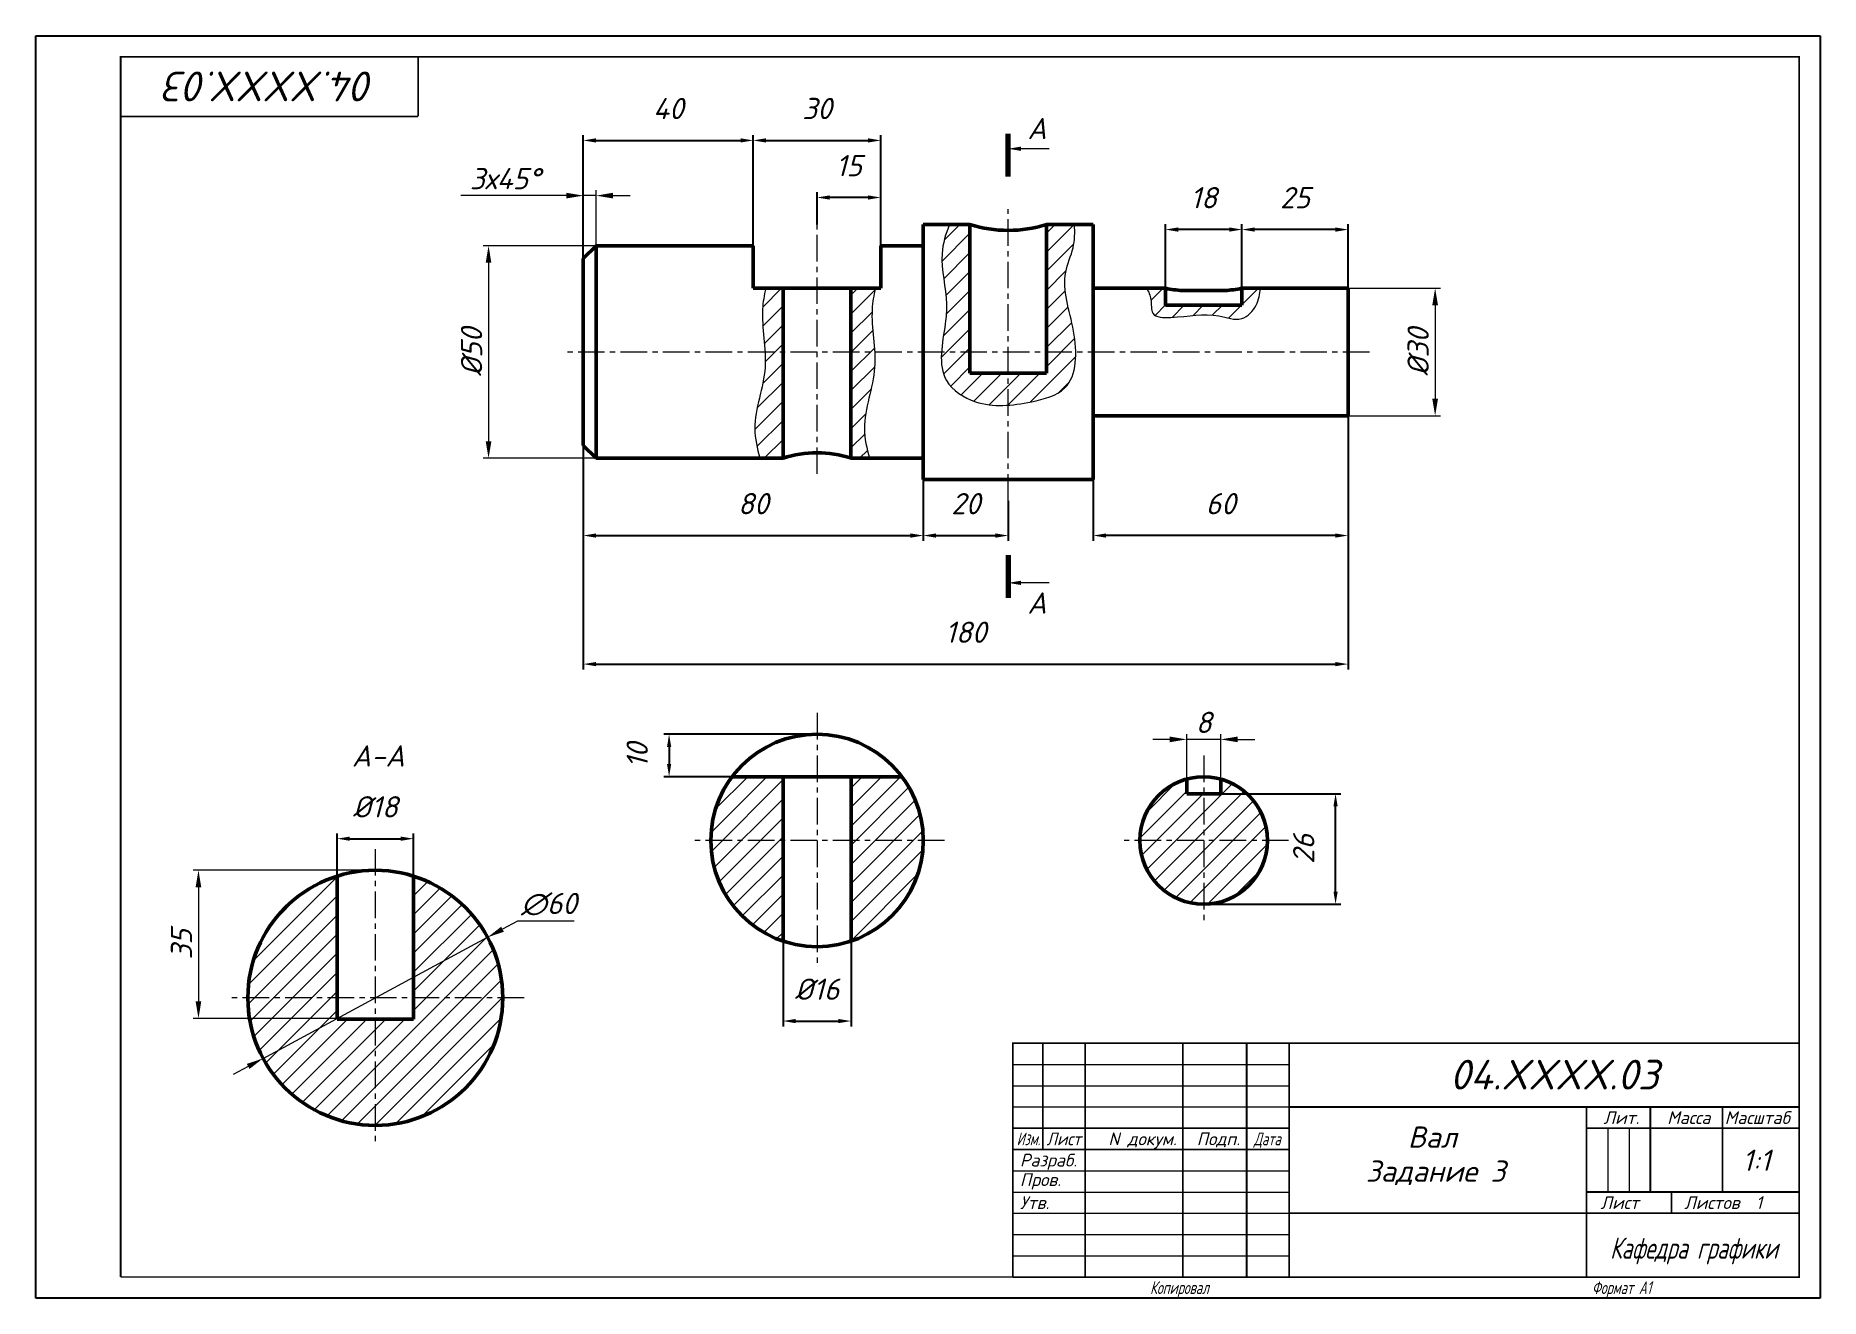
# Model space of a CAD drawing. Header units: millimetres. Extents: x 0 to 420, y 0 to 297.
import ezdxf
from ezdxf.enums import TextEntityAlignment as Align

# ---------------------------------------------------------------- set-up
doc = ezdxf.new("R2010")
doc.units = ezdxf.units.MM
doc.linetypes.add('CENTER', pattern=[2, 1.25, -0.25, 0.25, -0.25])
doc.layers.get('0').update_dxf_attribs({"lineweight": 15})
for name, color, linetype, lineweight in [('Осевая', 7, 'CENTER', 15), ('ОСН', 7, 'Continuous', 50), ('Размер', 7, 'Continuous', 18)]:
    doc.layers.add(name, color=color, linetype=linetype, lineweight=lineweight)
doc.styles.add('ESKD', font='isocpeur.ttf', dxfattribs={"oblique": 15})
doc.styles.get("Standard").update_dxf_attribs({"font": 'isocpeur.ttf', "oblique": 15})
doc.dimstyles.new('ESKD', dxfattribs={"dimtxt": 5, "dimasz": 4, "dimexe": 1.25, "dimexo": 0, "dimgap": 1.5, "dimtad": 3, "dimdec": 0, "dimdsep": 46, "dimtxsty": 'ESKD', "dimcen": 1.5, "dimdle": 1.25, "dimclrd": 256, "dimclre": 256, "dimclrt": 256, "dimazin": 2, "dimtfac": 0.766667, "dimtdec": 0, "dimtmove": 0, "dimatfit": 3, "dimtvp": 1.5, "dimtolj": 1, "dimtzin": 0, "dimlwd": -1, "dimlwe": -1, "dimarcsym": 0})
doc.dimstyles.new('ISO-25', dxfattribs={"dimtxt": 5, "dimasz": 3, "dimexe": 1.25, "dimexo": 0, "dimgap": 1.5, "dimtad": 0, "dimdec": 0, "dimzin": 0, "dimdsep": 46, "dimtxsty": 'ESKD', "dimcen": -3, "dimdle": 1.25, "dimadec": 0, "dimazin": 0, "dimtfac": 0.766667, "dimtdec": 0, "dimtofl": 0, "dimtmove": 2, "dimatfit": 3, "dimtvp": 1.5, "dimtolj": 1, "dimtzin": 0, "dimarcsym": 0})
pattern_1 = [(45, (-574.036, 44.8145), (-2.245064, 2.245064), [])]

# ---------------------------------------------------------------- blocks, each defined once
blk = doc.blocks.new('*D4')
at = {"layer": 'DEFPOINTS', "color": 0, "ltscale": 5, "transparency": 16777216}
for p in [(168.88, 272.37), (128.88, 244.59), (168.88, 247.59)]:
    blk.add_point(p, dxfattribs=at)
at = {"layer": 'Размер', "color": 0, "lineweight": -2, "ltscale": 5, "transparency": 16777216}
for p, q in [((128.88, 244.59), (128.88, 273.62)), ((168.88, 247.59), (168.88, 273.62)), ((131.88, 272.37), (165.88, 272.37))]:
    blk.add_line(p, q, dxfattribs=at)
at = {"layer": 'Размер', "color": 0, "ltscale": 5, "transparency": 16777216}
for points in [[(131.88, 272.87), (131.88, 271.87), (128.88, 272.37)], [(165.88, 272.87), (165.88, 271.87), (168.88, 272.37)]]:
    blk.add_solid(points, dxfattribs=at)
at = {"layer": 'Размер', "color": 0, "ltscale": 5, "transparency": 16777216, "insert": (148.88, 279.87), "char_height": 5, "attachment_point": 5, "style": 'ESKD'}
blk.add_mtext('\\A1;40', dxfattribs=at)
blk = doc.blocks.new('*D5')
at = {"layer": 'DEFPOINTS', "color": 0, "ltscale": 5, "transparency": 16777216}
for p in [(198.88, 272.37), (168.88, 247.59), (198.88, 247.59)]:
    blk.add_point(p, dxfattribs=at)
at = {"layer": 'Размер', "color": 0, "lineweight": -2, "ltscale": 5, "transparency": 16777216}
for p, q in [((168.88, 247.59), (168.88, 273.62)), ((198.88, 247.59), (198.88, 273.62)), ((171.88, 272.37), (195.88, 272.37))]:
    blk.add_line(p, q, dxfattribs=at)
at = {"layer": 'Размер', "color": 0, "ltscale": 5, "transparency": 16777216}
for points in [[(171.88, 272.87), (171.88, 271.87), (168.88, 272.37)], [(195.88, 272.87), (195.88, 271.87), (198.88, 272.37)]]:
    blk.add_solid(points, dxfattribs=at)
at = {"layer": 'Размер', "color": 0, "ltscale": 5, "transparency": 16777216, "insert": (183.88, 279.87), "char_height": 5, "attachment_point": 5, "style": 'ESKD'}
blk.add_mtext('\\A1;30', dxfattribs=at)
blk = doc.blocks.new('*D6')
at = {"layer": 'DEFPOINTS', "color": 0, "ltscale": 5, "transparency": 16777216}
for p in [(183.88, 132.69), (149.07, 122.69), (183.88, 122.69)]:
    blk.add_point(p, dxfattribs=at)
at = {"layer": 'Размер', "color": 0, "lineweight": -2, "ltscale": 5, "transparency": 16777216}
for p, q in [((183.88, 132.69), (147.82, 132.69)), ((149.07, 129.69), (149.07, 125.69)), ((183.88, 122.69), (147.82, 122.69))]:
    blk.add_line(p, q, dxfattribs=at)
at = {"layer": 'Размер', "color": 0, "ltscale": 5, "transparency": 16777216}
for points in [[(148.57, 129.69), (149.57, 129.69), (149.07, 132.69)], [(148.57, 125.69), (149.57, 125.69), (149.07, 122.69)]]:
    blk.add_solid(points, dxfattribs=at)
at = {"layer": 'Размер', "color": 0, "ltscale": 5, "transparency": 16777216, "insert": (141.57, 127.69), "char_height": 5, "attachment_point": 5, "rotation": 90, "style": 'ESKD'}
blk.add_mtext('\\A1;10', dxfattribs=at)
blk = doc.blocks.new('*D7')
at = {"layer": 'DEFPOINTS', "color": 0, "ltscale": 5, "transparency": 16777216}
for p in [(183.88, 258.94), (183.88, 252.59), (198.88, 247.59)]:
    blk.add_point(p, dxfattribs=at)
at = {"layer": 'Размер', "color": 0, "lineweight": -2, "ltscale": 5, "transparency": 16777216}
for p, q in [((183.88, 252.59), (183.88, 260.19)), ((195.88, 258.94), (186.88, 258.94)), ((198.88, 247.59), (198.88, 260.19))]:
    blk.add_line(p, q, dxfattribs=at)
at = {"layer": 'Размер', "color": 0, "ltscale": 5, "transparency": 16777216}
for points in [[(186.88, 259.44), (186.88, 258.44), (183.88, 258.94)], [(195.88, 259.44), (195.88, 258.44), (198.88, 258.94)]]:
    blk.add_solid(points, dxfattribs=at)
at = {"layer": 'Размер', "color": 0, "ltscale": 5, "transparency": 16777216, "insert": (191.38, 266.44), "char_height": 5, "attachment_point": 5, "style": 'ESKD'}
blk.add_mtext('\\A1;15', dxfattribs=at)
blk = doc.blocks.new('*D8')
at = {"layer": 'DEFPOINTS', "color": 0, "ltscale": 5, "transparency": 16777216}
for p in [(128.88, 200.59), (208.88, 192.59), (208.88, 179.42)]:
    blk.add_point(p, dxfattribs=at)
at = {"layer": 'Размер', "color": 0, "lineweight": -2, "ltscale": 5, "transparency": 16777216}
for p, q in [((128.88, 200.59), (128.88, 178.17)), ((208.88, 192.59), (208.88, 178.17)), ((131.88, 179.42), (205.88, 179.42))]:
    blk.add_line(p, q, dxfattribs=at)
at = {"layer": 'Размер', "color": 0, "ltscale": 5, "transparency": 16777216}
for points in [[(131.88, 179.92), (131.88, 178.92), (128.88, 179.42)], [(205.88, 179.92), (205.88, 178.92), (208.88, 179.42)]]:
    blk.add_solid(points, dxfattribs=at)
at = {"layer": 'Размер', "color": 0, "ltscale": 5, "transparency": 16777216, "insert": (168.88, 186.92), "char_height": 5, "attachment_point": 5, "style": 'ESKD'}
blk.add_mtext('\\A1;80', dxfattribs=at)
blk = doc.blocks.new('*D9')
at = {"layer": 'DEFPOINTS', "color": 0, "ltscale": 5, "transparency": 16777216}
for p in [(308.88, 207.59), (248.88, 192.59), (248.88, 179.42)]:
    blk.add_point(p, dxfattribs=at)
at = {"layer": 'Размер', "color": 0, "lineweight": -2, "ltscale": 5, "transparency": 16777216}
for p, q in [((308.88, 207.59), (308.88, 178.17)), ((248.88, 192.59), (248.88, 178.17)), ((305.88, 179.42), (251.88, 179.42))]:
    blk.add_line(p, q, dxfattribs=at)
at = {"layer": 'Размер', "color": 0, "ltscale": 5, "transparency": 16777216}
for points in [[(251.88, 179.92), (251.88, 178.92), (248.88, 179.42)], [(305.88, 179.92), (305.88, 178.92), (308.88, 179.42)]]:
    blk.add_solid(points, dxfattribs=at)
at = {"layer": 'Размер', "color": 0, "ltscale": 5, "transparency": 16777216, "insert": (278.88, 186.92), "char_height": 5, "attachment_point": 5, "style": 'ESKD'}
blk.add_mtext('\\A1;60', dxfattribs=at)
blk = doc.blocks.new('*D10')
at = {"layer": 'DEFPOINTS', "color": 0, "ltscale": 5, "transparency": 16777216}
for p in [(308.88, 207.59), (128.88, 200.59), (308.88, 149.18)]:
    blk.add_point(p, dxfattribs=at)
at = {"layer": 'Размер', "color": 0, "lineweight": -2, "ltscale": 5, "transparency": 16777216}
for p, q in [((308.88, 207.59), (308.88, 147.93)), ((128.88, 200.59), (128.88, 147.93)), ((131.88, 149.18), (305.88, 149.18))]:
    blk.add_line(p, q, dxfattribs=at)
at = {"layer": 'Размер', "color": 0, "ltscale": 5, "transparency": 16777216}
for points in [[(131.88, 149.68), (131.88, 148.68), (128.88, 149.18)], [(305.88, 149.68), (305.88, 148.68), (308.88, 149.18)]]:
    blk.add_solid(points, dxfattribs=at)
at = {"layer": 'Размер', "color": 0, "ltscale": 5, "transparency": 16777216, "insert": (218.88, 156.68), "char_height": 5, "attachment_point": 5, "style": 'ESKD'}
blk.add_mtext('\\A1;180', dxfattribs=at)
blk = doc.blocks.new('*D11')
at = {"layer": 'DEFPOINTS', "color": 0, "ltscale": 5, "transparency": 16777216}
for p in [(283.88, 251.4), (283.88, 237.59), (308.88, 237.59)]:
    blk.add_point(p, dxfattribs=at)
at = {"layer": 'Размер', "color": 0, "lineweight": -2, "ltscale": 5, "transparency": 16777216}
for p, q in [((283.88, 237.59), (283.88, 252.65)), ((308.88, 237.59), (308.88, 252.65)), ((305.88, 251.4), (286.88, 251.4))]:
    blk.add_line(p, q, dxfattribs=at)
at = {"layer": 'Размер', "color": 0, "ltscale": 5, "transparency": 16777216}
for points in [[(286.88, 251.9), (286.88, 250.9), (283.88, 251.4)], [(305.88, 251.9), (305.88, 250.9), (308.88, 251.4)]]:
    blk.add_solid(points, dxfattribs=at)
at = {"layer": 'Размер', "color": 0, "ltscale": 5, "transparency": 16777216, "insert": (296.38, 258.9), "char_height": 5, "attachment_point": 5, "style": 'ESKD'}
blk.add_mtext('\\A1;25', dxfattribs=at)
blk = doc.blocks.new('*D12')
at = {"layer": 'DEFPOINTS', "color": 0, "ltscale": 5, "transparency": 16777216}
for p in [(265.88, 251.4), (265.88, 237.59), (283.88, 237.59)]:
    blk.add_point(p, dxfattribs=at)
at = {"layer": 'Размер', "color": 0, "lineweight": -2, "ltscale": 5, "transparency": 16777216}
for p, q in [((265.88, 237.59), (265.88, 252.65)), ((283.88, 237.59), (283.88, 252.65)), ((280.88, 251.4), (268.88, 251.4))]:
    blk.add_line(p, q, dxfattribs=at)
at = {"layer": 'Размер', "color": 0, "ltscale": 5, "transparency": 16777216}
for points in [[(268.88, 251.9), (268.88, 250.9), (265.88, 251.4)], [(280.88, 251.9), (280.88, 250.9), (283.88, 251.4)]]:
    blk.add_solid(points, dxfattribs=at)
at = {"layer": 'Размер', "color": 0, "ltscale": 5, "transparency": 16777216, "insert": (274.88, 258.9), "char_height": 5, "attachment_point": 5, "style": 'ESKD'}
blk.add_mtext('\\A1;18', dxfattribs=at)
blk = doc.blocks.new('*D13')
at = {"layer": 'DEFPOINTS', "color": 0, "ltscale": 5, "transparency": 16777216}
for p in [(208.88, 192.59), (228.88, 187.59), (228.88, 179.42)]:
    blk.add_point(p, dxfattribs=at)
at = {"layer": 'Размер', "color": 0, "lineweight": -2, "ltscale": 5, "transparency": 16777216}
for p, q in [((208.88, 192.59), (208.88, 178.17)), ((228.88, 187.59), (228.88, 178.17)), ((211.88, 179.42), (225.88, 179.42))]:
    blk.add_line(p, q, dxfattribs=at)
at = {"layer": 'Размер', "color": 0, "ltscale": 5, "transparency": 16777216}
for points in [[(211.88, 179.92), (211.88, 178.92), (208.88, 179.42)], [(225.88, 179.92), (225.88, 178.92), (228.88, 179.42)]]:
    blk.add_solid(points, dxfattribs=at)
at = {"layer": 'Размер', "color": 0, "ltscale": 5, "transparency": 16777216, "insert": (218.88, 186.92), "char_height": 5, "attachment_point": 5, "style": 'ESKD'}
blk.add_mtext('\\A1;20', dxfattribs=at)
blk = doc.blocks.new('*D14')
at = {"layer": 'DEFPOINTS', "color": 0, "ltscale": 5, "transparency": 16777216}
for p in [(128.88, 259.38), (128.88, 244.59), (131.88, 247.59)]:
    blk.add_point(p, dxfattribs=at)
at = {"layer": 'Размер', "ltscale": 5, "transparency": 16777216}
for p, q in [((128.88, 244.59), (128.88, 260.63)), ((131.88, 247.59), (131.88, 260.63)), ((124.88, 259.38), (100.04, 259.38)), ((131.88, 259.38), (128.88, 259.38)), ((135.88, 259.38), (139.88, 259.38))]:
    blk.add_line(p, q, dxfattribs=at)
for points in [[(124.88, 260.05), (124.88, 258.72), (128.88, 259.38)], [(135.88, 260.05), (135.88, 258.72), (131.88, 259.38)]]:
    blk.add_solid(points, dxfattribs=at)
at = {"layer": 'Размер', "ltscale": 5, "transparency": 16777216, "insert": (110.46, 263.38), "char_height": 5, "attachment_point": 5, "style": 'ESKD'}
blk.add_mtext('\\A1;3х45%%d', dxfattribs=at)
blk = doc.blocks.new('*D15')
at = {"layer": 'DEFPOINTS', "color": 0, "ltscale": 5, "transparency": 16777216}
for p in [(106.34, 84.91), (53.53, 56.44)]:
    blk.add_point(p, dxfattribs=at)
at = {"layer": 'Размер', "ltscale": 5, "transparency": 16777216}
for p, q in [((113.38, 88.71), (109.86, 86.81)), ((126.72, 88.71), (113.38, 88.71)), ((53.53, 56.44), (106.34, 84.91)), ((50.01, 54.54), (46.48, 52.65))]:
    blk.add_line(p, q, dxfattribs=at)
for points in [[(109.54, 87.4), (110.18, 86.23), (106.34, 84.91)], [(49.69, 55.13), (50.32, 53.96), (53.53, 56.44)]]:
    blk.add_solid(points, dxfattribs=at)
at = {"layer": 'Размер', "ltscale": 5, "transparency": 16777216, "insert": (120.8, 92.71), "char_height": 5, "attachment_point": 5, "style": 'ESKD'}
blk.add_mtext('\\A1;∅60', dxfattribs=at)
blk = doc.blocks.new('*D16')
at = {"layer": 'DEFPOINTS', "color": 0, "ltscale": 5, "transparency": 16777216}
for p in [(79.93, 100.68), (38.31, 65.83), (70.93, 65.83)]:
    blk.add_point(p, dxfattribs=at)
at = {"layer": 'Размер', "ltscale": 5, "transparency": 16777216}
for p, q in [((79.93, 100.68), (37.06, 100.68)), ((38.31, 96.68), (38.31, 69.83)), ((70.93, 65.83), (37.06, 65.83))]:
    blk.add_line(p, q, dxfattribs=at)
for points in [[(37.64, 96.68), (38.97, 96.68), (38.31, 100.68)], [(37.64, 69.83), (38.97, 69.83), (38.31, 65.83)]]:
    blk.add_solid(points, dxfattribs=at)
at = {"layer": 'Размер', "ltscale": 5, "transparency": 16777216, "insert": (34.31, 83.25), "char_height": 5, "attachment_point": 5, "rotation": 90, "style": 'ESKD'}
blk.add_mtext('\\A1;35', dxfattribs=at)
blk = doc.blocks.new('*D17')
at = {"layer": 'DEFPOINTS', "color": 0, "ltscale": 5, "transparency": 16777216}
for p in [(88.93, 108.11), (70.93, 99.3), (88.93, 99.3)]:
    blk.add_point(p, dxfattribs=at)
at = {"layer": 'Размер', "color": 0, "lineweight": -2, "ltscale": 5, "transparency": 16777216}
for p, q in [((70.93, 99.3), (70.93, 109.36)), ((88.93, 99.3), (88.93, 109.36)), ((73.93, 108.11), (85.93, 108.11))]:
    blk.add_line(p, q, dxfattribs=at)
at = {"layer": 'Размер', "color": 0, "ltscale": 5, "transparency": 16777216}
for points in [[(73.93, 108.61), (73.93, 107.61), (70.93, 108.11)], [(85.93, 108.61), (85.93, 107.61), (88.93, 108.11)]]:
    blk.add_solid(points, dxfattribs=at)
at = {"layer": 'Размер', "color": 0, "ltscale": 5, "transparency": 16777216, "insert": (79.93, 115.61), "char_height": 5, "attachment_point": 5, "style": 'ESKD'}
blk.add_mtext('\\A1;%%c18', dxfattribs=at)
blk = doc.blocks.new('*D18')
at = {"layer": 'DEFPOINTS', "color": 0, "ltscale": 5, "transparency": 16777216}
for p in [(175.88, 84), (191.88, 84), (191.88, 65.21)]:
    blk.add_point(p, dxfattribs=at)
at = {"layer": 'Размер', "color": 0, "lineweight": -2, "ltscale": 5, "transparency": 16777216}
for p, q in [((175.88, 84), (175.88, 63.96)), ((191.88, 84), (191.88, 63.96)), ((178.88, 65.21), (188.88, 65.21))]:
    blk.add_line(p, q, dxfattribs=at)
at = {"layer": 'Размер', "color": 0, "ltscale": 5, "transparency": 16777216}
for points in [[(178.88, 65.71), (178.88, 64.71), (175.88, 65.21)], [(188.88, 65.71), (188.88, 64.71), (191.88, 65.21)]]:
    blk.add_solid(points, dxfattribs=at)
at = {"layer": 'Размер', "color": 0, "ltscale": 5, "transparency": 16777216, "insert": (183.88, 72.71), "char_height": 5, "attachment_point": 5, "style": 'ESKD'}
blk.add_mtext('\\A1;%%c16', dxfattribs=at)
blk = doc.blocks.new('*D19')
at = {"layer": 'DEFPOINTS', "color": 0, "ltscale": 5, "transparency": 16777216}
for p in [(278.88, 118.69), (305.92, 118.69), (274.88, 92.69)]:
    blk.add_point(p, dxfattribs=at)
at = {"layer": 'Размер', "color": 0, "lineweight": -2, "ltscale": 5, "transparency": 16777216}
for p, q in [((278.88, 118.69), (307.17, 118.69)), ((305.92, 95.69), (305.92, 115.69)), ((274.88, 92.69), (307.17, 92.69))]:
    blk.add_line(p, q, dxfattribs=at)
at = {"layer": 'Размер', "color": 0, "ltscale": 5, "transparency": 16777216}
for points in [[(305.42, 115.69), (306.42, 115.69), (305.92, 118.69)], [(305.42, 95.69), (306.42, 95.69), (305.92, 92.69)]]:
    blk.add_solid(points, dxfattribs=at)
at = {"layer": 'Размер', "color": 0, "ltscale": 5, "transparency": 16777216, "insert": (298.42, 105.69), "char_height": 5, "attachment_point": 5, "rotation": 90, "style": 'ESKD'}
blk.add_mtext('\\A1;26', dxfattribs=at)
blk = doc.blocks.new('*D20')
at = {"layer": 'DEFPOINTS', "color": 0, "ltscale": 5, "transparency": 16777216}
for p in [(270.88, 131.47), (270.88, 122.15), (278.88, 122.15)]:
    blk.add_point(p, dxfattribs=at)
at = {"layer": 'Размер', "ltscale": 5, "transparency": 16777216}
for p, q in [((266.88, 131.47), (262.88, 131.47)), ((270.88, 122.15), (270.88, 132.72)), ((278.88, 131.47), (270.88, 131.47)), ((278.88, 122.15), (278.88, 132.72)), ((282.88, 131.47), (286.88, 131.47))]:
    blk.add_line(p, q, dxfattribs=at)
for points in [[(266.88, 132.14), (266.88, 130.81), (270.88, 131.47)], [(282.88, 132.14), (282.88, 130.81), (278.88, 131.47)]]:
    blk.add_solid(points, dxfattribs=at)
at = {"layer": 'Размер', "ltscale": 5, "transparency": 16777216, "insert": (274.88, 135.47), "char_height": 5, "attachment_point": 5, "style": 'ESKD'}
blk.add_mtext('\\A1;8', dxfattribs=at)
blk = doc.blocks.new('*D21')
at = {"layer": 'DEFPOINTS', "color": 0, "ltscale": 5, "transparency": 16777216}
for p in [(308.88, 237.59), (308.88, 207.59), (329.35, 207.59)]:
    blk.add_point(p, dxfattribs=at)
at = {"layer": 'Размер', "ltscale": 5, "transparency": 16777216}
for p, q in [((308.88, 237.59), (330.6, 237.59)), ((329.35, 233.59), (329.35, 211.59)), ((308.88, 207.59), (330.6, 207.59))]:
    blk.add_line(p, q, dxfattribs=at)
for points in [[(328.68, 233.59), (330.02, 233.59), (329.35, 237.59)], [(328.68, 211.59), (330.02, 211.59), (329.35, 207.59)]]:
    blk.add_solid(points, dxfattribs=at)
at = {"layer": 'Размер', "ltscale": 5, "transparency": 16777216, "insert": (325.35, 222.59), "char_height": 5, "attachment_point": 5, "rotation": 90, "style": 'ESKD'}
blk.add_mtext('\\A1;%%c30', dxfattribs=at)
blk = doc.blocks.new('*D22')
at = {"layer": 'DEFPOINTS', "color": 0, "ltscale": 5, "transparency": 16777216}
for p in [(131.88, 247.59), (106.58, 197.59), (131.88, 197.59)]:
    blk.add_point(p, dxfattribs=at)
at = {"layer": 'Размер', "ltscale": 5, "transparency": 16777216}
for p, q in [((131.88, 247.59), (105.33, 247.59)), ((106.58, 243.59), (106.58, 201.59)), ((131.88, 197.59), (105.33, 197.59))]:
    blk.add_line(p, q, dxfattribs=at)
for points in [[(105.91, 243.59), (107.24, 243.59), (106.58, 247.59)], [(105.91, 201.59), (107.24, 201.59), (106.58, 197.59)]]:
    blk.add_solid(points, dxfattribs=at)
at = {"layer": 'Размер', "ltscale": 5, "transparency": 16777216, "insert": (102.58, 222.59), "char_height": 5, "attachment_point": 5, "rotation": 90, "style": 'ESKD'}
blk.add_mtext('\\A1;%%c50', dxfattribs=at)

msp = doc.modelspace()

# ---------------------------------------------------------------- hatches: boundary and pattern name
at = {"ltscale": 5}
h = msp.add_hatch(dxfattribs=at)
h.set_pattern_fill('ANSI31', color=256, style=0)
h.set_pattern_definition(pattern_1)
edge = h.paths.add_edge_path()
edge.add_spline(control_points=[(215.05, 252.59), (214.17, 250.34), (212.27, 244.27), (214.77, 236.22), (214.06, 228.75), (213.32, 224.79), (213.18, 222.59)], knot_values=[3.233935, 3.233935, 3.233935, 3.233935, 10.362786, 22.287225, 26.931712, 33.250411, 33.250411, 33.250411, 33.250411], degree=3, periodic=0)
edge.add_line((213.18, 222.59), (219.88, 222.59))
edge.add_line((219.88, 222.59), (219.88, 252.59))
edge.add_line((219.88, 252.59), (215.05, 252.59))
edge = h.paths.add_edge_path()
edge.add_line((219.88, 217.59), (219.88, 222.59))
edge.add_line((219.88, 222.59), (213.18, 222.59))
edge.add_spline(control_points=[(213.18, 222.59), (213.02, 220.14), (213.46, 215.01), (220.95, 210.23), (226.26, 209.88), (228.88, 210.08)], knot_values=[33.250411, 33.250411, 33.250411, 33.250411, 40.29649, 48.707533, 56.533625, 56.533625, 56.533625, 56.533625], degree=3, periodic=0)
edge.add_line((228.88, 210.08), (228.88, 217.59))
edge.add_line((228.88, 217.59), (219.88, 217.59))
edge = h.paths.add_edge_path()
edge.add_spline(control_points=[(228.88, 210.08), (230.66, 210.22), (235.36, 211.03), (243.59, 213.15), (244.83, 219.25), (244.76, 222.59)], knot_values=[56.533625, 56.533625, 56.533625, 56.533625, 61.867139, 70.378996, 79.463793, 79.463793, 79.463793, 79.463793], degree=3, periodic=0)
edge.add_line((244.76, 222.59), (237.88, 222.59))
edge.add_line((237.88, 222.59), (237.88, 217.59))
edge.add_line((237.88, 217.59), (228.88, 217.59))
edge.add_line((228.88, 217.59), (228.88, 210.08))
edge = h.paths.add_edge_path()
edge.add_spline(control_points=[(244.76, 222.59), (244.73, 224.22), (243.91, 231.2), (240.72, 238.84), (244.51, 246.94), (244.6, 250.74), (244.45, 252.59)], knot_values=[79.463793, 79.463793, 79.463793, 79.463793, 83.896125, 97.916163, 103.881943, 109.415025, 109.415025, 109.415025, 109.415025], degree=3, periodic=0)
edge.add_line((244.45, 252.59), (237.88, 252.59))
edge.add_line((237.88, 252.59), (237.88, 222.59))
edge.add_line((237.88, 222.59), (244.76, 222.59))
h = msp.add_hatch(dxfattribs=at)
h.set_pattern_fill('ANSI31', color=256, style=0)
h.set_pattern_definition(pattern_1)
edge = h.paths.add_edge_path()
edge.add_spline(control_points=[(171.65, 222.59), (171.72, 221.38), (171.81, 215.31), (168.22, 206.99), (169.77, 199.92), (170.46, 197.59)], knot_values=[18.338871, 18.338871, 18.338871, 18.338871, 21.960599, 36.557965, 43.708717, 43.708717, 43.708717, 43.708717], degree=3, periodic=0)
edge.add_line((170.46, 197.59), (175.88, 197.59))
edge.add_arc((183.88, 173.91), 25, 108.6557, 108.6629, ccw=False)
edge.add_line((175.88, 197.59), (175.88, 222.59))
edge.add_line((175.88, 222.59), (171.65, 222.59))
edge = h.paths.add_edge_path()
edge.add_line((175.88, 237.59), (171.8, 237.59))
edge.add_spline(control_points=[(171.8, 237.59), (171.44, 235.96), (170.58, 231.01), (171.46, 225.96), (171.65, 222.59)], knot_values=[3.254553, 3.254553, 3.254553, 3.254553, 8.23706, 18.338871, 18.338871, 18.338871, 18.338871], degree=3, periodic=0)
edge.add_line((171.65, 222.59), (175.88, 222.59))
edge.add_line((175.88, 222.59), (175.88, 237.59))
edge = h.paths.add_edge_path()
edge.add_spline(control_points=[(197.45, 222.59), (197.25, 225.96), (196.37, 231.01), (197.23, 235.96), (197.59, 237.59)], knot_values=[3.254553, 3.254553, 3.254553, 3.254553, 13.356364, 18.338871, 18.338871, 18.338871, 18.338871], degree=3, periodic=0)
edge.add_line((197.59, 237.59), (191.87, 237.59))
edge.add_line((191.87, 237.59), (191.87, 222.59))
edge.add_line((191.87, 222.59), (197.45, 222.59))
edge = h.paths.add_edge_path()
edge.add_spline(control_points=[(196.25, 197.59), (195.56, 199.92), (194.01, 206.99), (197.6, 215.31), (197.52, 221.38), (197.45, 222.59)], knot_values=[18.338871, 18.338871, 18.338871, 18.338871, 25.489623, 40.086989, 43.708717, 43.708717, 43.708717, 43.708717], degree=3, periodic=0)
edge.add_line((197.45, 222.59), (191.87, 222.59))
edge.add_line((191.87, 222.59), (191.87, 197.59))
edge.add_arc((183.88, 173.91), 25, 71.3371, 71.3443, ccw=False)
edge.add_line((191.88, 197.59), (196.25, 197.59))
h = msp.add_hatch(dxfattribs=at)
h.set_pattern_fill('ANSI31', color=256, style=0)
h.set_pattern_definition(pattern_1)
edge = h.paths.add_edge_path()
edge.add_spline(control_points=[(261.41, 237.59), (261.93, 236.79), (262.78, 234.95), (262.17, 230.73), (270.34, 230.57), (276.22, 232.29), (283.81, 229.33), (287.58, 233.36), (288.11, 236.22), (288.21, 237.59)], knot_values=[2.338703, 2.338703, 2.338703, 2.338703, 5.175516, 8.429805, 12.74608, 24.096432, 29.489494, 34.132302, 38.229892, 38.229892, 38.229892, 38.229892], degree=3, periodic=0)
edge.add_line((288.21, 237.59), (283.88, 237.59))
edge.add_line((283.88, 237.59), (283.88, 233.59))
edge.add_line((283.88, 233.59), (265.88, 233.59))
edge.add_line((265.88, 233.59), (265.88, 237.59))
edge.add_line((265.88, 237.59), (261.41, 237.59))
h = msp.add_hatch()
h.set_pattern_fill('ANSI31', color=256, style=0)
h.paths.add_polyline_path([(175.88, 122.69), (163.88, 122.69, 0.162278), (158.88, 107.69), (175.88, 107.69)])
h.paths.add_polyline_path([(175.88, 107.69), (158.88, 107.69, 0.321725), (175.88, 84)])
h.paths.add_polyline_path([(203.88, 122.69), (191.88, 122.69), (191.88, 107.69), (208.88, 107.69, 0.162278)])
h.paths.add_polyline_path([(208.88, 107.69), (191.88, 107.69), (191.88, 84, 0.321725)])
h = msp.add_hatch()
h.set_pattern_fill('ANSI31', color=256, style=0)
h.set_pattern_definition([(45, (-749.1485, -70.0867), (-2.245064, 2.245064), [])])
h.paths.add_polyline_path([(270.88, 122.15), (266.45, 120.1), (262.91, 116.74), (260.64, 112.42), (259.88, 107.61), (260.7, 102.8), (263.01, 98.51), (266.59, 95.19), (271.04, 93.19), (274.88, 92.69), (279.69, 93.48), (283.99, 95.78), (287.33, 99.33), (289.36, 103.77), (289.85, 108.62), (288.76, 113.38), (286.2, 117.53), (282.44, 120.64), (278.88, 122.15), (278.88, 118.69), (270.88, 118.69)])
h = msp.add_hatch()
h.set_pattern_fill('ANSI31', color=256, style=0)
h.set_pattern_definition([(45, (-862.6927, -107.0992), (-2.245064, 2.245064), [])])
h.paths.add_polyline_path([(70.93, 99.3), (64.62, 96.48), (59.12, 92.29), (54.73, 86.95), (51.67, 80.75), (50.12, 74.01), (50.15, 67.1), (51.76, 60.38), (54.86, 54.2), (59.3, 48.9), (64.83, 44.76), (71.17, 41.99), (77.97, 40.74), (79.93, 40.68), (86.8, 41.47), (93.3, 43.82), (99.09, 47.59), (103.87, 52.59), (107.37, 58.55), (109.42, 65.15), (109.9, 72.05), (108.79, 78.87), (106.15, 85.26), (102.12, 90.88), (96.9, 95.42), (90.79, 98.64), (88.93, 99.3), (88.93, 65.68), (70.93, 65.68)])

# ---------------------------------------------------------------- linework, layer by layer
for p, q in [((230, 55), (295, 55)), ((230, 50), (295, 50)), ((230, 45), (295, 45)), ((370, 40), (370, 25)), ((370, 40), (370, 25)), ((375, 40), (375, 25)), ((375, 40), (375, 25)), ((230, 30), (295, 30)), ((230, 25), (295, 25)), ((230, 20), (295, 20)), ((230, 15), (295, 15)), ((230, 10), (295, 10)), ((230, 5), (20, 5))]:
    msp.add_line(p, q)
at = {"const_width": 0.4}
for points in [[(20, 5), (20, 292), (415, 292), (415, 5), (230, 5)], [(90, 292), (90, 278)], [(20, 278), (90, 278)], [(230, 5), (230, 60), (415, 60)], [(237, 35), (237, 60)], [(247, 5), (247, 60)], [(270, 5), (270, 60)], [(285, 60), (285, 5)], [(295, 5), (295, 60)], [(295, 45), (415, 45)], [(365, 45), (365, 5)], [(380, 45), (380, 25)], [(380, 45), (380, 25)], [(397, 45), (397, 25)], [(397, 45), (397, 25)], [(230, 40), (295, 40)], [(365, 40), (415, 40)], [(365, 40), (415, 40)], [(230, 35), (295, 35)], [(365, 25), (415, 25)], [(365, 25), (415, 25)], [(385, 25), (385, 20)], [(385, 25), (385, 20)], [(295, 20), (415, 20)]]:
    msp.add_lwpolyline(points, dxfattribs=at)
at = {"ltscale": 5}
for points, knots in [([(215.05, 252.59), (214.17, 250.34), (212.27, 244.27), (214.77, 236.22), (213.85, 226.45), (211.43, 216.3), (222.67, 209.14), (232.55, 210.3), (245.18, 213.56), (245.1, 228.36), (240.72, 238.84), (244.51, 246.94), (244.6, 250.74), (244.45, 252.59)], [3.233935, 3.233935, 3.233935, 3.233935, 10.362786, 22.287225, 26.931712, 40.29649, 48.707533, 61.867139, 70.378996, 83.896125, 97.916163, 103.881943, 109.415025, 109.415025, 109.415025, 109.415025]), ([(171.8, 237.59), (171.44, 235.96), (170.38, 229.83), (173.24, 218.62), (168.22, 206.99), (169.77, 199.92), (170.46, 197.59)], [3.254553, 3.254553, 3.254553, 3.254553, 8.23706, 21.960599, 36.557965, 43.708717, 43.708717, 43.708717, 43.708717]), ([(197.59, 237.59), (197.23, 235.96), (196.17, 229.83), (199.03, 218.62), (194.01, 206.99), (195.56, 199.92), (196.25, 197.59)], [3.254553, 3.254553, 3.254553, 3.254553, 8.23706, 21.960599, 36.557965, 43.708717, 43.708717, 43.708717, 43.708717]), ([(261.41, 237.59), (261.93, 236.79), (262.78, 234.95), (262.17, 230.73), (270.34, 230.57), (276.22, 232.29), (283.81, 229.33), (287.58, 233.36), (288.11, 236.22), (288.21, 237.59)], [2.338703, 2.338703, 2.338703, 2.338703, 5.175516, 8.429805, 12.74608, 24.096432, 29.489494, 34.132302, 38.229892, 38.229892, 38.229892, 38.229892])]:
    msp.add_open_spline(points, degree=3, knots=knots, dxfattribs=at)
at = {"layer": 'DEFPOINTS'}
for p, q in [((0, 297), (420, 297)), ((0, 0), (0, 297)), ((420, 297), (420, 0)), ((420, 0), (0, 0))]:
    msp.add_line(p, q, dxfattribs=at)
at = {"layer": 'Осевая', "ltscale": 5}
for p, q in [((228.88, 187.59), (228.88, 256.21)), ((183.88, 193.91), (183.88, 252.59)), ((313.88, 222.59), (123.88, 222.59)), ((183.88, 137.69), (183.88, 77.69)), ((274.88, 127.69), (274.88, 87.69)), ((79.93, 105.68), (79.93, 35.68)), ((213.88, 107.69), (153.88, 107.69)), ((294.88, 107.69), (254.88, 107.69)), ((114.93, 70.68), (44.93, 70.68))]:
    msp.add_line(p, q, dxfattribs=at)
at = {"layer": 'ОСН', "lineweight": 70, "ltscale": 5}
for p, q in [((228.88, 263.91), (228.88, 273.91)), ((228.88, 174.79), (228.88, 164.79))]:
    msp.add_line(p, q, dxfattribs=at)
at = {"layer": 'ОСН', "ltscale": 10}
for p, q in [((208.88, 252.59), (208.88, 192.59)), ((208.88, 252.59), (219.88, 252.59)), ((219.88, 217.59), (219.88, 252.59)), ((237.88, 252.59), (248.88, 252.59)), ((237.88, 217.59), (237.88, 252.59)), ((248.88, 252.59), (248.88, 192.59)), ((128.88, 244.59), (131.88, 247.59)), ((128.88, 244.59), (128.88, 200.59)), ((131.88, 247.59), (131.88, 197.59)), ((131.88, 247.59), (168.88, 247.59)), ((168.88, 247.59), (168.88, 237.59)), ((198.88, 247.59), (198.88, 237.59)), ((198.88, 247.59), (208.88, 247.59)), ((168.88, 237.59), (198.88, 237.59)), ((175.88, 197.59), (175.88, 237.59)), ((191.87, 197.59), (191.87, 237.59)), ((248.88, 237.59), (265.88, 237.59)), ((269.88, 237.05), (279.88, 237.05)), ((283.88, 237.59), (308.88, 237.59)), ((308.88, 237.59), (308.88, 207.59)), ((265.88, 233.59), (283.88, 233.59)), ((219.88, 217.59), (237.88, 217.59)), ((248.88, 207.59), (308.88, 207.59)), ((128.88, 200.59), (131.88, 197.59)), ((131.88, 197.59), (175.88, 197.59)), ((191.88, 197.59), (208.88, 197.59)), ((208.88, 192.59), (248.88, 192.59)), ((203.88, 122.69), (163.88, 122.69)), ((175.88, 122.69), (175.88, 84)), ((191.88, 122.69), (191.88, 84)), ((270.88, 118.69), (270.88, 122.15)), ((278.88, 122.15), (278.88, 118.69)), ((270.88, 118.69), (278.88, 118.69)), ((70.93, 65.68), (70.93, 99.3)), ((88.93, 65.68), (88.93, 99.3)), ((70.93, 65.68), (88.93, 65.68))]:
    msp.add_line(p, q, dxfattribs=at)
at = {"layer": 'ОСН', "ltscale": 5}
for p, q in [((265.88, 237.59), (265.88, 233.59)), ((283.88, 237.59), (283.88, 233.59))]:
    msp.add_line(p, q, dxfattribs=at)
at = {"layer": 'ОСН', "ltscale": 10}
for centre, radius in [((183.88, 107.69), 25), ((79.93, 70.68), 30)]:
    msp.add_circle(centre, radius, dxfattribs=at)
at = {"layer": 'ОСН', "ltscale": 5}
msp.add_circle((274.88, 107.69), 15, dxfattribs=at)
at = {"layer": 'ОСН', "ltscale": 10}
for centre, radius, start, end in [((228.88, 281.21), 30, 252.5424, 287.4576), ((183.88, 173.91), 25, 71.3371, 108.6629)]:
    msp.add_arc(centre, radius, start, end, dxfattribs=at)
at = {"layer": 'ОСН', "ltscale": 5}
for centre, start, end in [((271.5, 264.04), 257.986, 266.548), ((278.25, 264.04), 273.452, 282.014)]:
    msp.add_arc(centre, 27.04, start, end, dxfattribs=at)
at = {"layer": 'Размер', "ltscale": 5}
for p, q in [((238.5, 270.41), (231.88, 270.41)), ((238.5, 168.29), (231.88, 168.29))]:
    msp.add_line(p, q, dxfattribs=at)
for points in [[(231.88, 269.91), (231.88, 270.91), (228.88, 270.41)], [(231.88, 168.79), (231.88, 167.79), (228.88, 168.29)]]:
    msp.add_solid(points, dxfattribs=at)

# ---------------------------------------------------------------- texts
at = {"oblique": 15}
msp.add_text('04.XXXX.03', height=7, rotation=180, dxfattribs=at).set_placement((79.92, 288.57))
for s, height, p in [('A', 5, (233.39, 272.66)), ('A', 5, (233.39, 161.05)), ('A-A', 5, (74.42, 125.08)), ('04.XXXX.03', 7, (332.79, 49.11)), ('Лит.', 3, (368.96, 41)), ('Масса', 3, (383.96, 41)), ('Масштаб', 3, (397.5, 41)), ('N докум.', 3, (252.44, 36)), ('Подп.', 3, (273.25, 36)), ('Вал', 5, (322.93, 35.41)), ('Разраб.', 3, (231.63, 31)), ('Пров.', 3, (231.63, 26.4)), ('Задание 3', 5, (313.02, 27.41)), ('Утв.', 3, (231.63, 21)), ('Лист', 3, (368.26, 21)), ('Листов  1', 3, (387.96, 21))]:
    msp.add_text(s, height=height, dxfattribs=at).set_placement(p)
for s, height, width, p in [('Изм.', 3, 0.7, (230.86, 36)), ('Лист', 3, 0.9, (237.89, 36)), ('Дата', 3, 0.7, (286.68, 36)), ('Кафедра графики', 5, 0.7, (370.52, 9.32)), ('Копировал', 3, 0.7, (262.26, 1)), ('Формат А1', 3, 0.7, (366.26, 1))]:
    msp.add_text(s, height=height, dxfattribs=dict(at, width=width)).set_placement(p)
msp.add_text('1:1', height=5, dxfattribs=at).set_placement((404.96, 29.97), align=Align.CENTER)

# ---------------------------------------------------------------- dimensions: what is measured, and where the dimension line sits
at = {"layer": 'Размер', "ltscale": 5}
for base, p1, p2, dimstyle, picture, middle in [((168.88, 272.37), (128.88, 244.59), (168.88, 247.59), 'ISO-25', '*D4', (148.88, 279.87)), ((198.88, 272.37), (168.88, 247.59), (198.88, 247.59), 'ISO-25', '*D5', (183.88, 279.87)), ((183.88, 258.94), (198.88, 247.59), (183.88, 252.59), 'ISO-25', '*D7', (191.38, 266.44)), ((265.88, 251.4), (283.88, 237.59), (265.88, 237.59), 'ISO-25', '*D12', (274.88, 258.9)), ((283.88, 251.4), (308.88, 237.59), (283.88, 237.59), 'ISO-25', '*D11', (296.38, 258.9)), ((308.88, 149.18), (128.88, 200.59), (308.88, 207.59), 'ISO-25', '*D10', (218.88, 156.68)), ((248.88, 179.42), (308.88, 207.59), (248.88, 192.59), 'ISO-25', '*D9', (278.88, 186.92)), ((208.88, 179.42), (128.88, 200.59), (208.88, 192.59), 'ISO-25', '*D8', (168.88, 186.92)), ((228.88, 179.42), (208.88, 192.59), (228.88, 187.59), 'ISO-25', '*D13', (218.88, 186.92)), ((270.88, 131.47), (278.88, 122.15), (270.88, 122.15), 'ESKD', '*D20', (274.88, 135.47))]:
    dim = msp.add_linear_dim(base=base, p1=p1, p2=p2, dimstyle=dimstyle, dxfattribs=at)
    dim.commit()
    dim.dimension.update_dxf_attribs({"geometry": picture, "text_midpoint": middle})
dim = msp.add_linear_dim(base=(128.88, 259.38), p1=(131.88, 247.59), p2=(128.88, 244.59), text='3х45%%d', dimstyle='ESKD', dxfattribs=at)
dim.commit()
dim.dimension.update_dxf_attribs({"geometry": '*D14', "text_midpoint": (110.46, 259.38), "dimtype": 160})
for base, p1, p2, text, picture, middle in [((106.58, 197.59), (131.88, 247.59), (131.88, 197.59), '%%c50', '*D22', (102.58, 222.59)), ((329.35, 207.59), (308.88, 237.59), (308.88, 207.59), '%%c30', '*D21', (325.35, 222.59))]:
    dim = msp.add_linear_dim(base=base, p1=p1, p2=p2, angle=90, text=text, dimstyle='ESKD', dxfattribs=at)
    dim.commit()
    dim.dimension.update_dxf_attribs({"geometry": picture, "text_midpoint": middle})
for base, p1, p2, dimstyle, picture, middle in [((149.07, 122.69), (183.88, 132.69), (183.88, 122.69), 'ISO-25', '*D6', (141.57, 127.69)), ((305.92, 118.69), (274.88, 92.69), (278.88, 118.69), 'ISO-25', '*D19', (298.42, 105.69)), ((38.31, 65.83), (79.93, 100.68), (70.93, 65.83), 'ESKD', '*D16', (34.31, 83.25))]:
    dim = msp.add_linear_dim(base=base, p1=p1, p2=p2, angle=90, dimstyle=dimstyle, dxfattribs=at)
    dim.commit()
    dim.dimension.update_dxf_attribs({"geometry": picture, "text_midpoint": middle})
for base, p1, p2, text, picture, middle in [((88.93, 108.11), (70.93, 99.3), (88.93, 99.3), '%%c18', '*D17', (79.93, 115.61)), ((191.88, 65.21), (175.88, 84), (191.88, 84), '%%c16', '*D18', (183.88, 72.71))]:
    dim = msp.add_linear_dim(base=base, p1=p1, p2=p2, text=text, dimstyle='ISO-25', dxfattribs=at)
    dim.commit()
    dim.dimension.update_dxf_attribs({"geometry": picture, "text_midpoint": middle})
dim = msp.add_diameter_dim_2p(p1=(53.53, 56.44), p2=(106.34, 84.91), dimstyle='ESKD', override={"dimtoh": 1}, dxfattribs=at)
dim.commit()
dim.dimension.update_dxf_attribs({"geometry": '*D15', "text_midpoint": (120.8, 92.71)})

doc.saveas('drawing.dxf')
